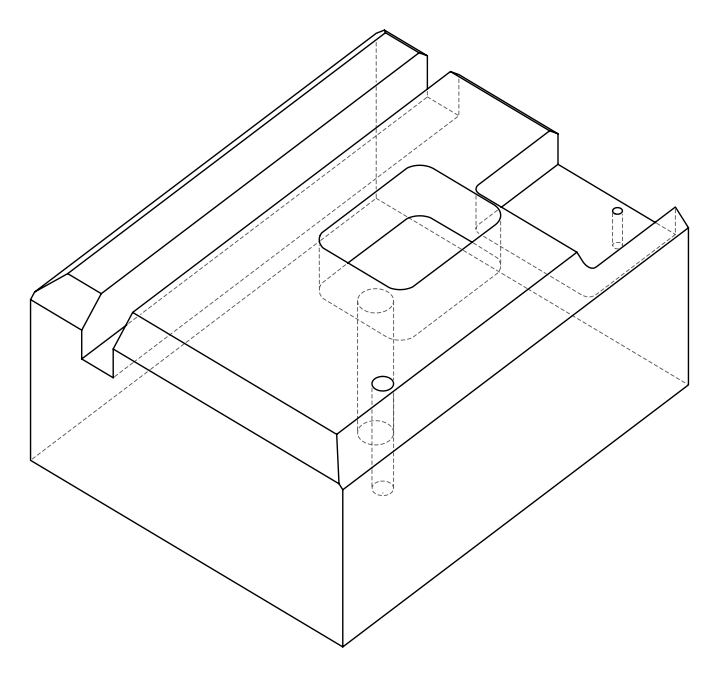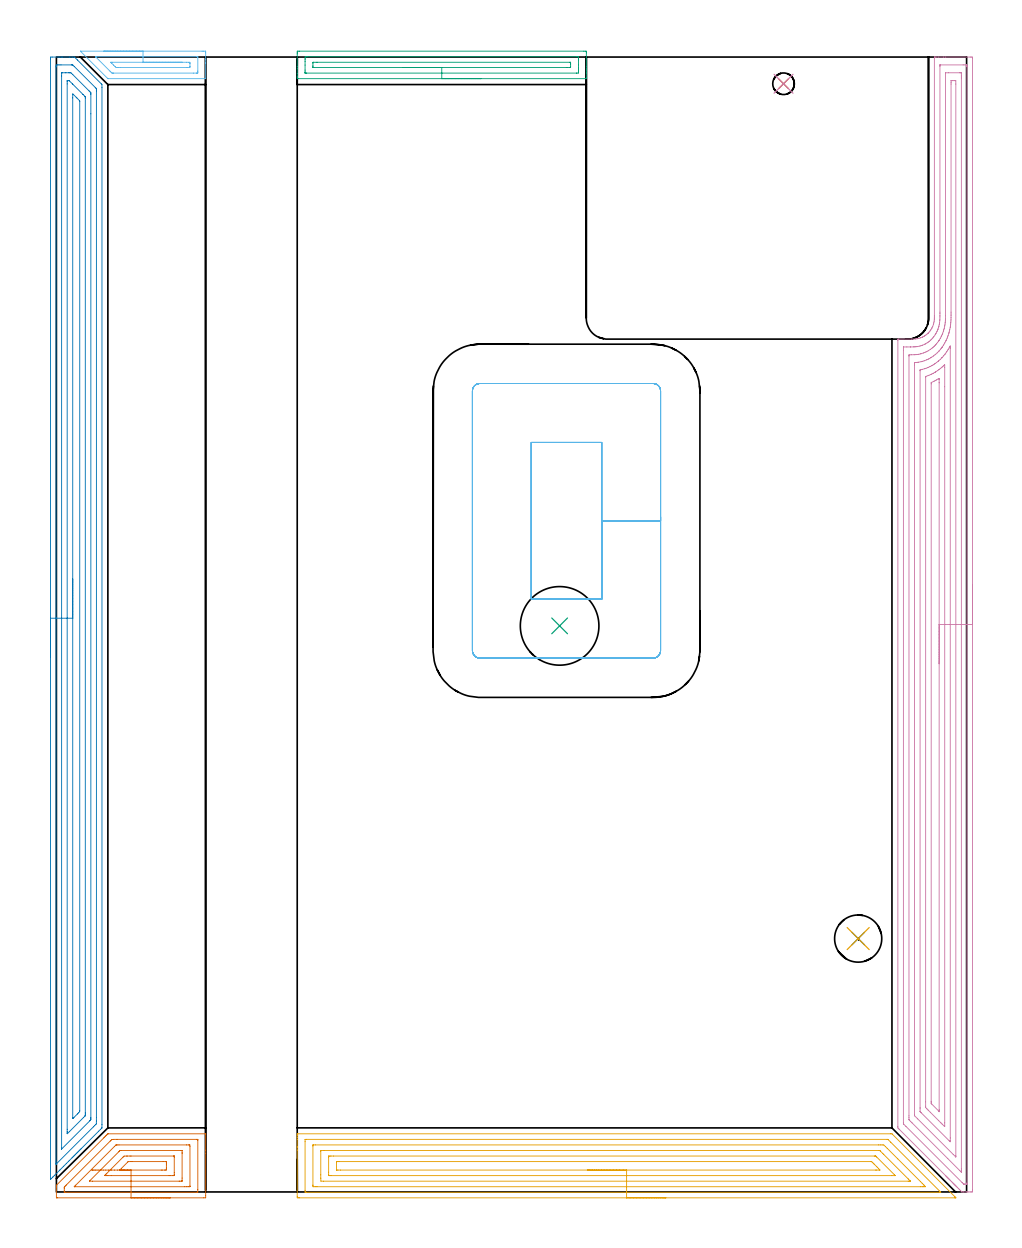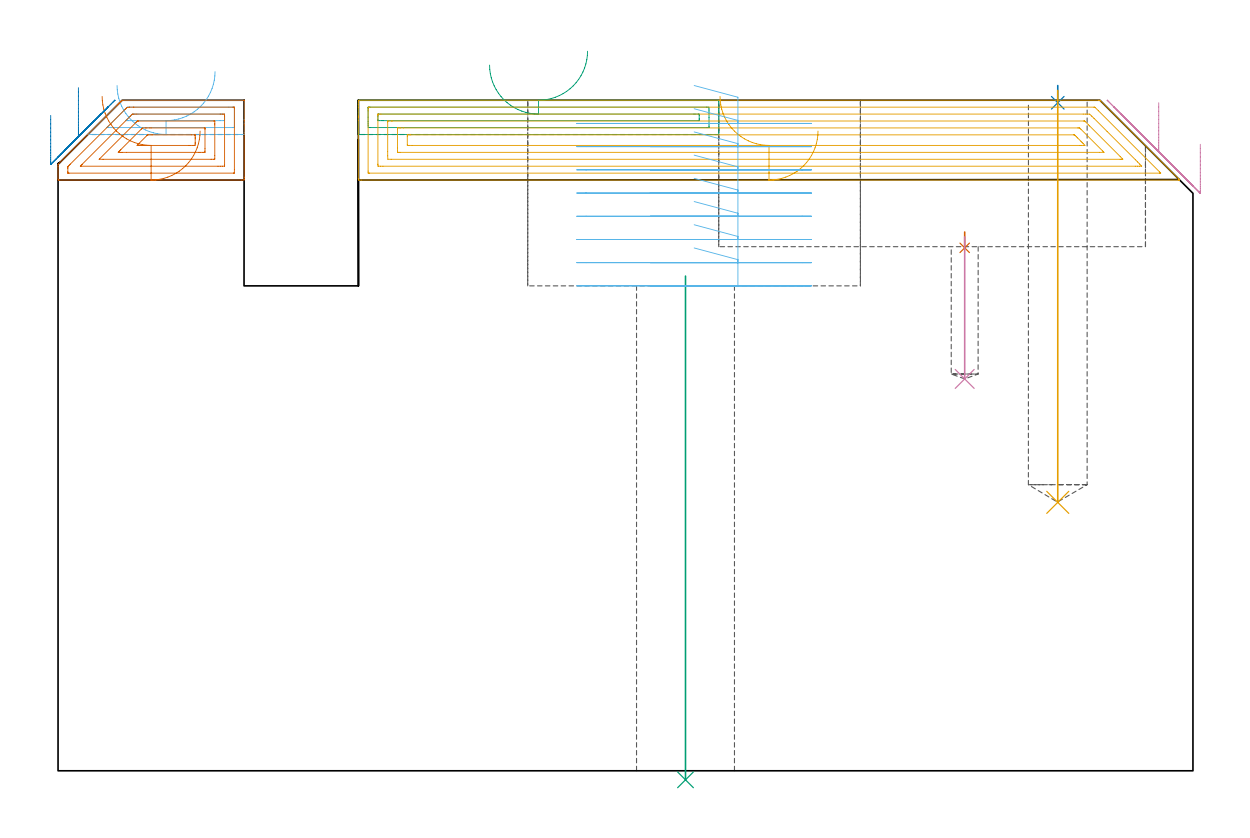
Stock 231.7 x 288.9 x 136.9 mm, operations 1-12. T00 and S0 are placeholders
(PLAN: 14 operations, 7 tool changes, 89.2 min)
(1 SPOT_DRILL | STEP1POCKET | NXT0321_9005460120000 | 0.03 min | 3246 mm3)
(2 SPOT_DRILL_1 | STEP1POCKET_1 | NXT0321_9005460120000 | 0.03 min | 1 mm3)
(3 INDEXABLE_INSERT_DRILL_THROUGH_HOLE_FROM_SOLID | STEP1HOLE | NXT0302_011 | 0.42 min | 42975 mm3)
(4 DRILL_BLIND_HOLE_INTO_CENTER | STEP1POCKET | NXT0301_026 | 0.12 min | 633 mm3)
(5 DRILL_BLIND_HOLE_INTO_CENTER_1 | STEP1POCKET_1 | UGT0301_515 | 0.34 min | 8993 mm3)
(6 AREA_MILL | FG_CHAMFER_SURFACE | UGT0205_001 | 0.87 min | 993 mm3)
(7 AREA_MILL_1 | FG_CHAMFER_SURFACE_1 | UGT0205_001 | 1.89 min | 6035 mm3)
(8 AREA_MILL_2 | FG_CHAMFER_SURFACE_2 | UGT0205_001 | 11.36 min | 23550 mm3)
(9 AREA_MILL_3 | FG_CHAMFER_SURFACE_3 | UGT0205_001 | 1.95 min | 2021 mm3)
(10 AREA_MILL_4 | FG_CHAMFER_SURFACE_4 | UGT0205_001 | 14.41 min | 52112 mm3)
(11 AREA_MILL_5 | FG_CHAMFER_SURFACE_5 | UGT0205_001 | 7.99 min | 21838 mm3)
(12 MILL_RECTANGULAR_POCKET | POCKET_RECTANGULAR_STRAIGHT | UGT0201_094 | Follow Part, ap 5, ae 75% | 6.81 min | 214878 mm3)
(13 MILL_SLOT | SLOT_PARTIAL_RECTANGULAR | NXT0201_013 | Follow Part, ap 2.5, ae 75% | 32.26 min | 180236 mm3)
(14 MILL_RECTANGULAR_SLOT | SLOT_RECTANGULAR | UGT0201_094 | Follow Part, ap 5, ae 75% | 10.72 min | 252985 mm3)
(TOOL NXT0321_9005460120000 | NC Spot Drill, 142deg, 12mm, Carbide, Uncoated | D12 PA142 FL30 Z2)
(TOOL NXT0302_011 | Index. Insert Drill 20mm [880-D2000L25-05] | D20 PA176 FL100 Z2)
(TOOL NXT0301_026 | Carbide Drill 5.5mm [860.1-0550-017A1-MM 2214] | D5.5 PA140 FL28 Z2)
(TOOL UGT0301_515 | Carbide Drill 12.0 mm | D12 PA118 FL101 Z2)
(TOOL UGT0205_001 | Chamfer Mill 20 x 3 x 45 deg. | D20 FL50 Z2)
(TOOL UGT0201_094 | End mill 20 mm | D20 FL38 Z4)
(TOOL NXT0201_013 | ENDMILL 10mm | D10 FL30 Z4)
(OP 1 SPOT_DRILL)
G17 G21 G94 G90
T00 M6
G54
G17 G0 G90 X185.1 Y282.1 S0 M3
G43 Z146.9 H0
G94 G81 G98 Z106.763 F250. R110.
G80
M5
M2
(OP 2 SPOT_DRILL_1)
G17 G21 G94 G90
T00 M6
G54
G17 G0 G90 X204.1 Y64.5 S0 M3
G43 Z146.9 H0
G94 G81 G98 Z136.384 F250. R139.9
G80
M5
M2
(OP 3 INDEXABLE_INSERT_DRILL_THROUGH_HOLE_FROM_SOLID)
G17 G21 G94 G90
T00 M6
G54
G17 G0 G90 X128.1 Y144.1 S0 M3
G43 Z146.9 H1
G94 G81 G98 Z-1.849 F250. R101.
G80
M5
M2
(OP 4 DRILL_BLIND_HOLE_INTO_CENTER)
G17 G21 G94 G90
T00 M6
G54
G17 G0 G90 X185.1 Y282.1 S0 M3
G43 Z146.9 H1
G94 G81 G98 Z80. F250. R109.
G80
M5
M2
(OP 5 DRILL_BLIND_HOLE_INTO_CENTER_1)
G17 G21 G94 G90
T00 M6
G54
G17 G0 G90 X204.1 Y64.5 S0 M3
G43 Z146.9 H0
G94 G81 G98 Z54.8 F250. R138.9
G80
M5
M2
(OP 6 AREA_MILL)
G17 G21 G94 G90
T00 M6
G54
G17 G0 G90 X12.05 Y290.4 S1061 M3
G43 Z146.9 H0
Z139.9
G94 G1 X12.088 Z139.028 F250.
X12.202 Z138.163
X12.391 Z137.312
X12.653 Z136.48
X12.987 Z135.674
X13.39 Z134.9
X13.859 Z134.164
X14.39 Z133.472
X14.979 Z132.829
X15.622 Z132.24
X16.314 Z131.708
X17.05 Z131.24
X17.824 Z130.837
X18.63 Z130.503
X19.462 Z130.241
X20.314 Z130.052
X21.178 Z129.938
X22.05 Z129.9
X37.092
X37.516 Y290.399 Z129.901
X37.934 Y290.393 Z129.902
X37.992 Y290.39 Z129.905
X38. Y289.978 Z130.317
Y288.219 Z132.074
Y287.423 Z132.875
Y287.34 Z132.959
X37.999 Y283.478 Z136.821
X37.99 Y283.405 Z136.893
X37.958 Y283.4 Z136.9
X13.212
X13.105 Y283.404 Z136.889
X13.006 Y283.495 Z136.803
X6.189 Y290.31 Z129.988
X6.142 Y290.36 Z129.938
X6.118 Y290.394 Z129.904
X6.142 Y290.4 Z129.9
X22.05
Y288.986 Z131.314
X35.749 Y288.985 Z131.315
X35.863 Y288.984 Z131.316
X35.945 Y288.981 Z131.319
X35.981 Y288.979 Z131.321
X35.99 Y288.963 Z131.337
X35.994 Y288.935 Z131.365
X35.999 Y288.849 Z131.451
Y285.331 Z134.969
X35.995 Y285.081 Z135.219
X35.99 Y284.914 Z135.386
X35.98 Y284.821 Z135.479
X35.94 Y284.819 Z135.481
X35.749 Y284.816 Z135.484
X35.635 Y284.815 Z135.485
X34.865 Y284.814 Z135.486
X14.538 Y284.815 Z135.485
X14.424
X14.232 Y284.819 Z135.481
X14.141 Y284.821 Z135.479
X13.948 Y285.009 Z135.291
X13.654 Y285.297 Z135.003
X10.119 Y288.831 Z131.469
X10.022 Y288.931 Z131.369
X9.989 Y288.969 Z131.331
X9.982 Y288.979 Z131.321
X9.986 Y288.981 Z131.319
X10.029 Y288.983 Z131.317
X10.119 Y288.985 Z131.315
X10.232 Y288.986 Z131.314
X22.05
Y287.572 Z132.728
X33.097 Y287.571 Z132.729
X33.752 Y287.567 Z132.733
X33.981 Y287.564 Z132.736
X33.998 Y287.34 Z132.96
X33.999 Y287.321 Z132.979
Y286.46 Z133.84
Y286.442 Z133.858
X33.981 Y286.236 Z134.064
X33.329 Y286.23 Z134.07
X33.097 Y286.229 Z134.071
X16.306
X15.653 Y286.23 Z134.07
X15.422 Y286.232 Z134.068
X15.194 Y286.235 Z134.065
X14.951 Y286.46 Z133.84
X14.538 Y286.864 Z133.436
X14.061 Y287.34 Z132.96
X13.904 Y287.5 Z132.8
X13.851 Y287.558 Z132.742
X13.846 Y287.564 Z132.736
X13.861 Y287.567 Z132.733
X13.917 Y287.569 Z132.731
X14.072 Y287.571 Z132.729
X14.305 Y287.572 Z132.728
X22.05
X22.922 Z132.767
X23.787 Z132.88
X24.638 Z133.069
X25.47 Z133.332
X26.276 Z133.665
X27.05 Z134.068
X27.786 Z134.537
X28.478 Z135.068
X29.121 Z135.657
X29.71 Z136.301
X30.242 Z136.993
X30.71 Z137.728
X31.113 Z138.502
X31.447 Z139.308
X31.709 Z140.14
X31.898 Z140.992
X32.012 Z141.857
X32.05 Z142.728
G0 Z146.9
M5
M2
(OP 7 AREA_MILL_1)
G17 G21 G94 G90
T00 M6
G54
G17 G0 G90 X29. Y-1.5 S1061 M3
G43 Z146.9 H0
Z130.6
G94 G1 X28.962 Z129.728 F250.
X28.848 Z128.864
X28.659 Z128.012
X28.397 Z127.18
X28.063 Z126.374
X27.66 Z125.6
X27.192 Z124.864
X26.66 Z124.172
X26.071 Z123.529
X25.428 Z122.94
X24.736 Z122.408
X24. Z121.94
X23.226 Z121.537
X22.42 Z121.203
X21.588 Z120.941
X20.736 Z120.752
X19.872 Z120.638
X19. Z120.6
X0.312 Y-1.499 Z120.601
X0.025 Y-1.495 Z120.605
X0. Y-1.492 Z120.607
Y1.306 Z123.405
X0.01 Y1.699 Z123.798
X0.024 Y1.724 Z123.823
X12.073 Y13.775 Z135.871
X12.211 Y13.912 Z136.009
X12.381 Y14.082 Z136.18
X12.518 Y14.22 Z136.316
X12.66 Y14.361 Z136.459
X12.822 Y14.523 Z136.621
X12.963 Y14.666 Z136.761
X13.028 Y14.728 Z136.825
X13.105 Y14.797 Z136.889
X13.263 Y14.8 Z136.9
X37.975
X37.997 Y14.799 Z136.896
X37.998 Y14.798 Z136.895
X37.999 Y14.792 Z136.889
X38. Y14.733 Z136.832
Y10.607 Z132.706
Y9.767 Z131.86
Y-0.92 Z121.175
X37.998 Y-1.389 Z120.706
X37.994 Y-1.491 Z120.605
X37.533 Y-1.5 Z120.6
X19.
Y-0.086 Z122.014
X2.232 Y-0.085 Z122.015
X2.176 Y-0.084 Z122.016
X2.065 Y-0.08 Z122.02
X2.009 Y-0.077 Z122.023
X2.006 Y-0.062 Z122.038
X2.004 Y-0.03 Z122.07
X2.001 Y0.204 Z122.304
X2. Y0.861 Z122.961
X2.001 Y1.094 Z123.194
X2.005 Y1.173 Z123.273
X2.01 Y1.233 Z123.333
X2.035 Y1.273 Z123.373
X2.232 Y1.48 Z123.58
X2.366 Y1.616 Z123.716
X2.501 Y1.752 Z123.852
X13.705 Y12.954 Z135.054
X13.894 Y13.139 Z135.239
X14.091 Y13.33 Z135.43
X14.538 Y13.379 Z135.479
X14.587 Y13.382 Z135.482
X15.414 Y13.386 Z135.486
X15.47
X35.768 Y13.385 Z135.485
X35.824 Y13.384 Z135.484
X35.934 Y13.38 Z135.48
X35.991 Y13.377 Z135.477
X35.994 Y13.362 Z135.462
X35.996 Y13.33 Z135.43
X35.999 Y13.096 Z135.196
Y0.628 Z122.728
X35.99 Y-0.03 Z122.07
X35.982 Y-0.079 Z122.021
X35.879 Y-0.083 Z122.017
X35.823 Y-0.085 Z122.015
X19. Y-0.086 Z122.014
Y1.328 Z123.428
X4.691 Y1.329 Z123.429
X4.612 Y1.33 Z123.43
X4.559 Y1.334 Z123.434
X4.547 Y1.336 Z123.436
X4.567 Y1.358 Z123.458
X4.743 Y1.542 Z123.642
X4.879 Y1.68 Z123.78
X4.915 Y1.716 Z123.816
X14.748 Y11.548 Z133.648
X15.115 Y11.907 Z134.007
X15.167 Y11.956 Z134.056
X15.261 Y11.965 Z134.065
X15.47 Y11.968 Z134.068
X15.934 Y11.971 Z134.071
X33.121
X33.585 Y11.97 Z134.07
X33.857 Y11.967 Z134.067
X33.973 Y11.965 Z134.065
X34. Y11.552 Z133.652
X33.999 Y1.53 Z123.63
X33.998 Y1.419 Z123.519
X33.994 Y1.364 Z123.464
X33.991 Y1.341 Z123.441
X33.958 Y1.335 Z123.435
X33.538 Y1.331 Z123.431
X33.121 Y1.329 Z123.429
X32.657 Y1.328 Z123.428
X19.
Y2.743 Z124.843
X9.192
X8.483 Y2.748 Z124.848
X8.41 Y2.75 Z124.85
X8.409 Y2.756 Z124.856
X8.41 Y2.759 Z124.859
X15.887 Y10.237 Z132.337
X16.044 Y10.392 Z132.492
X16.172 Y10.515 Z132.615
X16.211 Y10.55 Z132.65
X16.255 Y10.553 Z132.653
X16.352 Y10.556 Z132.656
X16.452 Y10.557 Z132.657
X31.778
X31.94 Y10.555 Z132.655
X31.979 Y10.553 Z132.653
X31.99 Y10.551 Z132.651
X31.993 Y10.537 Z132.637
X31.996 Y10.483 Z132.583
X32. Y10.008 Z132.108
Y9.767 Z131.867
X31.999 Y3.533 Z125.633
X31.996 Y2.886 Z124.986
X31.99 Y2.79 Z124.89
X31.983 Y2.749 Z124.849
X31.942 Y2.748 Z124.848
X31.747 Y2.745 Z124.845
X31.356 Y2.743 Z124.843
X31.256
X19.
Y4.157 Z126.257
X13.969
X13.086
X12.822 Y4.158 Z126.258
X12.558 Y4.161 Z126.261
X12.383 Y4.164 Z126.264
X12.284 Y4.174 Z126.274
X12.374 Y4.269 Z126.369
X12.524 Y4.423 Z126.523
X12.673 Y4.574 Z126.674
X12.822 Y4.724 Z126.824
X16.976 Y8.877 Z130.977
X17.107 Y9.006 Z131.106
X17.235 Y9.13 Z131.23
X17.857 Y9.139 Z131.239
X18.117 Y9.141 Z131.241
X18.736 Y9.143 Z131.243
X19.
X29.855 Y9.142 Z131.242
X29.93 Y9.141 Z131.241
X29.975 Y9.138 Z131.238
X29.99 Y9.135 Z131.235
X29.992 Y9.124 Z131.224
X29.997 Y9.014 Z131.114
X29.999 Y8.877 Z130.977
X30. Y4.901 Z127.001
X29.996 Y4.423 Z126.523
X29.992 Y4.217 Z126.317
X29.99 Y4.171 Z126.271
X29.941 Y4.164 Z126.264
X29.851 Y4.161 Z126.261
X29.59 Y4.158 Z126.258
X28.972 Y4.157 Z126.257
X28.708
X19.
Y5.571 Z127.671
X16.98
X16.628 Y5.572 Z127.672
X16.352 Y5.574 Z127.674
X16.183 Y5.577 Z127.677
X16.139 Y5.579 Z127.679
X16.178 Y5.624 Z127.724
X16.221 Y5.671 Z127.771
X16.551 Y6.004 Z128.104
X18.117 Y7.568 Z129.668
X18.261 Y7.704 Z129.804
X18.282 Y7.722 Z129.822
X18.309 Y7.724 Z129.824
X18.374 Y7.727 Z129.827
X19. Y7.729 Z129.829
X19.255
X27.198
X27.825 Y7.727 Z129.827
X27.915 Y7.726 Z129.826
X27.968 Y7.722 Z129.822
X27.99 Y7.719 Z129.819
X27.993 Y7.624 Z129.724
X27.998 Y7.272 Z129.372
X28. Y7.095 Z129.195
Y6.919 Z129.019
X27.999 Y6.205 Z128.305
X27.998 Y6.031 Z128.131
X27.99 Y5.853 Z127.953
X27.973 Y5.578 Z127.678
X27.825 Y5.575 Z127.675
X27.569 Y5.573 Z127.673
X26.943 Y5.571 Z127.671
X26.688
X19.
X18.128 Z127.709
X17.264 Z127.823
X16.412 Z128.012
X15.58 Z128.274
X14.774 Z128.608
X14. Z129.011
X13.264 Z129.48
X12.572 Z130.011
X11.929 Z130.6
X11.34 Z131.243
X10.809 Z131.935
X10.34 Z132.671
X9.937 Z133.445
X9.603 Z134.251
X9.341 Z135.083
X9.152 Z135.935
X9.038 Z136.8
X9. Z137.671
G0 Z146.9
M5
M2
(OP 8 AREA_MILL_2)
G17 G21 G94 G90
T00 M6
G54
G17 G0 G90 X-1.5 Y136.05 S1061 M3
G43 Z146.9 H0
Z133.8
G94 G1 Y136.088 Z132.928 F250.
Y136.202 Z132.064
Y136.391 Z131.212
Y136.653 Z130.38
Y136.987 Z129.574
Y137.39 Z128.8
Y137.858 Z128.064
Y138.39 Z127.372
Y138.979 Z126.729
Y139.622 Z126.14
Y140.314 Z125.608
Y141.05 Z125.14
Y141.824 Z124.737
Y142.63 Z124.403
Y143.462 Z124.141
Y144.313 Z123.952
Y145.178 Z123.838
Y146.05 Z123.8
X-1.499 Y288.303 Z123.801
X-1.496 Y288.709 Z123.802
X-1.491 Y288.89 Z123.805
X-1.096 Y288.9 Z124.2
X0.66 Z125.954
X1.24 Z126.537
X1.538 Z126.835
X3.294 Z128.589
X4.164 Z129.464
X4.599 Z129.899
X5.343 Y288.159 Z130.639
X11.441 Y282.06 Z136.739
X11.596 Y281.906 Z136.89
X11.6 Y281.168 Z136.9
Y17.175
X11.593 Y16.3 Z136.893
X11.581 Y16.283 Z136.881
X11.196 Y15.896 Z136.495
X10.757 Y15.457 Z136.056
X6.367 Y11.065 Z131.663
X6.233 Y10.932 Z131.531
X6.064 Y10.763 Z131.362
X5.928 Y10.626 Z131.224
X5.787 Y10.486 Z131.085
X5.632 Y10.331 Z130.93
X5.489 Y10.187 Z130.784
X5.341 Y10.04 Z130.639
X5.2 Y9.899 Z130.497
X5.05 Y9.748 Z130.345
X4.895 Y9.594 Z130.193
X4.768 Y9.466 Z130.065
X4.611 Y9.309 Z129.906
X4.449 Y9.148 Z129.747
X4.335 Y9.034 Z129.633
X4.172 Y8.869 Z129.467
X4.003 Y8.702 Z129.301
X3.294 Y7.993 Z128.592
X3.112 Y7.811 Z128.409
X2.525 Y7.225 Z127.825
X1.831 Y6.53 Z127.13
X0.882 Y5.581 Z126.18
X-0.456 Y4.243 Z124.843
X-0.902 Y3.797 Z124.396
X-1.349 Y3.351 Z123.95
X-1.493 Y3.219 Z123.806
X-1.5 Y3.351 Z123.8
Y3.372
Y146.05
X-0.086 Z125.214
X-0.085 Y286.384 Z125.215
X-0.084 Y286.519 Z125.216
X-0.079 Y286.888 Z125.221
X0.288 Y286.897 Z125.588
X0.66 Y286.899 Z125.96
X1.163 Y286.9 Z126.463
X3.797 Z129.097
X3.984 Y286.899 Z129.284
X4.078 Y286.898 Z129.378
X4.125 Y286.894 Z129.425
X4.146 Y286.89 Z129.446
X4.172 Y286.869 Z129.472
X4.53 Y286.519 Z129.83
X9.882 Y281.168 Z135.182
X10.032 Y281.014 Z135.332
X10.15 Y280.888 Z135.45
X10.179 Y280.855 Z135.479
X10.181 Y280.835 Z135.481
X10.183 Y280.789 Z135.483
X10.186 Y280.411 Z135.486
Y280.276
Y18.959
X10.184 Y18.203 Z135.484
X10.182 Y18.067 Z135.482
X10.167 Y17.329 Z135.467
X10.021 Y17.175 Z135.321
X9.73 Y16.881 Z135.03
X9.44 Y16.59 Z134.74
X0.066 Y7.217 Z125.366
X-0.005 Y7.148 Z125.295
X-0.074 Y7.088 Z125.226
X-0.079 Y7.085 Z125.221
X-0.081 Y7.125 Z125.219
X-0.084 Y7.229 Z125.216
X-0.085 Y7.365 Z125.215
X-0.086 Y7.839 Z125.214
Y146.05
X1.328 Z126.628
X1.329 Y284.056 Z126.629
X1.331 Y284.735 Z126.631
X1.333 Y284.841 Z126.633
X1.335 Y284.885 Z126.635
X1.382 Y284.893 Z126.682
X1.538 Y284.896 Z126.838
X2.254 Y284.9 Z127.554
X2.416 Z127.716
X3.133 Y284.899 Z128.433
X3.294 Y284.896 Z128.594
X3.456 Y284.89 Z128.756
X3.719 Y284.87 Z129.019
X3.861 Y284.735 Z129.161
X4.172 Y284.428 Z129.472
X8.325 Y280.276 Z133.625
X8.562 Y280.036 Z133.862
X8.721 Y279.871 Z134.021
X8.758 Y279.831 Z134.058
X8.764 Y279.738 Z134.064
X8.768 Y279.597 Z134.068
X8.771 Y279.384 Z134.071
X8.772 Y274.448 Z134.072
X8.771 Y18.959 Z134.071
X8.77 Y18.747 Z134.07
X8.767 Y18.534 Z134.067
X8.765 Y18.396 Z134.065
X8.715 Y18.326 Z134.015
X8.562 Y18.163 Z133.862
X8.515 Y18.115 Z133.815
X1.333 Y10.932 Z126.633
X1.33 Z126.63
Y10.936
X1.329 Y11.144 Z126.629
X1.328 Y146.05 Z126.628
X2.743 Z128.043
Y282.06
X2.744 Y282.618 Z128.044
X2.747 Y282.806 Z128.047
X2.75 Y282.871 Z128.05
X2.756 Y282.891 Z128.056
X2.777 Y282.893 Z128.077
X2.88 Y282.896 Z128.18
X3.087 Y282.897 Z128.387
X3.19 Y282.893 Z128.49
X3.24 Y282.89 Z128.54
X3.294 Y282.846 Z128.594
X4.091 Y282.06 Z129.391
X4.172 Y281.979 Z129.472
X6.767 Y279.384 Z132.067
X6.806 Y279.345 Z132.106
X7.227 Y278.917 Z132.527
X7.331 Y278.808 Z132.631
X7.351 Y278.781 Z132.651
X7.353 Y278.746 Z132.653
X7.355 Y278.679 Z132.655
X7.357 Y278.492 Z132.657
Y20.183
X7.356 Y19.851 Z132.656
X7.353 Y19.571 Z132.653
X7.35 Y19.432 Z132.65
X7.346 Y19.406 Z132.646
X7.331 Y19.386 Z132.631
X7.298 Y19.351 Z132.598
X6.91 Y18.959 Z132.21
X3.294 Y15.343 Z128.594
X2.872 Y14.928 Z128.172
X2.817 Y14.877 Z128.117
X2.749 Y14.821 Z128.049
X2.747 Y14.909 Z128.047
X2.744 Y15.058 Z128.044
X2.743 Y15.391 Z128.043
Y15.951
Y146.05
X4.157 Z129.457
Y278.507
X4.158 Y279.384 Z129.458
X4.159 Y279.398 Z129.459
X4.172 Y279.518 Z129.472
X4.313 Y279.384 Z129.613
X5.05 Y278.651 Z130.35
X5.209 Y278.492 Z130.509
X5.928 Y277.762 Z131.228
X5.942 Y277.6 Z131.242
Y277.586
Y20.728
X5.928 Y20.438 Z131.228
X5.64 Y20.143 Z130.94
X5.352 Y19.851 Z130.652
X4.46 Y18.959 Z129.76
X4.312 Y18.816 Z129.612
X4.172 Y18.682 Z129.472
X4.158 Y18.959 Z129.458
X4.157 Y18.974 Z129.457
Y146.05
Y146.922 Z129.495
Y147.786 Z129.609
Y148.638 Z129.798
Y149.47 Z130.06
Y150.276 Z130.394
Y151.05 Z130.797
Y151.786 Z131.265
Y152.478 Z131.796
Y153.121 Z132.386
Y153.71 Z133.029
Y154.241 Z133.721
Y154.71 Z134.457
Y155.113 Z135.231
Y155.447 Z136.037
Y155.709 Z136.869
Y155.898 Z137.72
Y156.012 Z138.585
Y156.05 Z139.457
G0 Z146.9
M5
M2
(OP 9 AREA_MILL_3)
G17 G21 G94 G90
T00 M6
G54
G17 G0 G90 X108.1 Y283.4 S1061 M3
G43 Z146.9 H0
G94 G1 X108.062 Z146.028 F250.
X107.948 Z145.163
X107.759 Z144.312
X107.497 Z143.48
X107.163 Z142.674
X106.76 Z141.9
X106.291 Z141.164
X105.76 Z140.472
X105.171 Z139.829
X104.528 Z139.24
X103.836 Z138.708
X103.1 Z138.24
X102.326 Z137.837
X101.52 Z137.503
X100.688 Z137.241
X99.836 Z137.052
X98.972 Z136.938
X98.1 Z136.9
X61.472
X61.31 Y283.407 Z136.893
X61.3 Y283.725 Z136.575
Y284.026 Z136.274
Y284.702 Z135.593
Y285.919 Z134.378
Y286.46 Z133.834
Y289.707 Z130.59
X61.303 Y289.978 Z130.319
X61.31 Y290.392 Z129.905
X61.493 Y290.396 Z129.902
X61.918 Y290.4 Z129.9
X134.282 Y290.399 Z129.901
X134.707 Y290.396 Z129.902
X134.89 Y290.392 Z129.905
X134.9 Y289.978 Z130.319
Y286.46 Z133.834
Y285.919 Z134.378
Y285.581 Z134.715
Y285.039 Z135.257
Y284.702 Z135.593
Y283.724 Z136.575
X134.89 Y283.407 Z136.893
X134.728 Y283.4 Z136.9
X98.1
Y284.814 Z135.486
X63.705 Y284.815 Z135.485
X63.59
X63.342 Y284.82 Z135.48
X63.317 Y284.821 Z135.479
X63.31 Y284.835 Z135.465
X63.304 Y284.867 Z135.433
X63.302 Y284.899 Z135.401
X63.3 Y285.1 Z135.2
Y285.581 Z134.719
Y286.859 Z133.441
Y287.738 Z132.562
X63.303 Y288.219 Z132.081
X63.308 Y288.61 Z131.69
X63.325 Y288.979 Z131.321
X63.705 Y288.984 Z131.316
X63.82 Y288.985 Z131.315
X132.495
X132.61
X132.858 Y288.98 Z131.32
X132.883 Y288.979 Z131.321
X132.89 Y288.965 Z131.335
X132.896 Y288.933 Z131.367
X132.898 Y288.901 Z131.399
X132.9 Y288.7 Z131.6
Y288.219 Z132.081
Y286.941 Z133.359
Y286.062 Z134.238
X132.897 Y285.581 Z134.719
X132.892 Y285.19 Z135.11
X132.875 Y284.821 Z135.479
X132.495 Y284.816 Z135.484
X132.38 Y284.815 Z135.485
X98.1 Y284.814 Z135.486
Y286.228 Z134.072
X65.492 Y286.229 Z134.071
X65.413 Y286.23 Z134.07
X65.351 Y286.232 Z134.068
X65.317 Y286.235 Z134.065
X65.31 Y286.272 Z134.028
X65.304 Y286.46 Z133.84
X65.301 Y286.648 Z133.652
X65.304 Y287.34 Z132.96
X65.308 Y287.521 Z132.779
X65.323 Y287.565 Z132.735
X65.375 Y287.567 Z132.733
X65.492 Y287.569 Z132.731
X66.15 Y287.571 Z132.729
X66.385 Y287.572 Z132.728
X130.708 Y287.571 Z132.729
X130.787 Y287.57 Z132.73
X130.849 Y287.568 Z132.732
X130.883 Y287.565 Z132.735
X130.89 Y287.528 Z132.772
X130.896 Y287.34 Z132.96
X130.899 Y287.152 Z133.148
X130.895 Y286.46 Z133.84
X130.892 Y286.279 Z134.021
X130.877 Y286.235 Z134.065
X130.825 Y286.233 Z134.067
X130.708 Y286.231 Z134.069
X130.05 Y286.229 Z134.071
X129.815 Y286.228 Z134.072
X98.1
X97.228 Z134.11
X96.363 Z134.223
X95.512 Z134.412
X94.68 Z134.675
X93.874 Z135.008
X93.1 Z135.411
X92.364 Z135.88
X91.672 Z136.411
X91.029 Z137.
X90.44 Z137.644
X89.908 Z138.336
X89.44 Z139.072
X89.037 Z139.845
X88.703 Z140.651
X88.441 Z141.483
X88.252 Z142.335
X88.138 Z143.2
X88.1 Z144.072
G0 Z146.9
M5
M2
(OP 10 AREA_MILL_4)
G17 G21 G94 G90
T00 M6
G54
G17 G0 G90 X233.2 Y154.45 S1061 M3
G43 Z146.9 H0
Z127.9
G94 G1 Y154.412 Z127.028 F250.
Y154.298 Z126.163
Y154.109 Z125.312
Y153.847 Z124.48
Y153.513 Z123.674
Y153.11 Z122.9
Y152.641 Z122.164
Y152.11 Z121.472
Y151.521 Z120.829
Y150.878 Z120.24
Y150.186 Z119.708
Y149.45 Z119.24
Y148.676 Z118.837
Y147.87 Z118.503
Y147.038 Z118.241
Y146.186 Z118.052
Y145.322 Z117.938
Y144.45 Z117.9
Y0.618
X233.198 Y0.465 Z117.902
X233.191 Y0.002 Z117.905
X232.954 Y0. Z118.143
X232.612 Z118.484
X232.063 Z119.033
X231.721 Z119.374
X230.897 Z120.201
X230.509 Y0.001 Z120.587
X230.476 Y0.023 Z120.622
X230.107 Y0.393 Z120.993
X229.938 Y0.56 Z121.158
X229.881 Y0.618 Z121.218
X229.699 Y0.801 Z121.4
X229.641 Y0.857 Z121.455
X229.583 Y0.916 Z121.515
X229.403 Y1.097 Z121.696
X229.344 Y1.154 Z121.752
X229.286 Y1.214 Z121.813
X229.106 Y1.393 Z121.993
X229.047 Y1.451 Z122.049
X228.988 Y1.512 Z122.111
X228.81 Y1.69 Z122.289
X228.75 Y1.748 Z122.346
X228.69 Y1.809 Z122.409
X228.514 Y1.986 Z122.585
X228.453 Y2.045 Z122.643
X228.392 Y2.107 Z122.707
X228.217 Y2.282 Z122.882
X228.156 Y2.342 Z122.941
X228.095 Y2.405 Z123.004
X227.921 Y2.579 Z123.178
X227.859 Y2.639 Z123.238
X227.797 Y2.703 Z123.302
X227.625 Y2.875 Z123.474
X227.562 Y2.937 Z123.535
X227.499 Y3.001 Z123.6
X227.328 Y3.171 Z123.771
X227.265 Y3.234 Z123.832
X227.201 Y3.298 Z123.898
X227.032 Y3.468 Z124.067
X226.968 Y3.531 Z124.129
X226.903 Y3.596 Z124.196
X226.735 Y3.764 Z124.364
X226.671 Y3.828 Z124.426
X226.606 Y3.894 Z124.493
X226.439 Y4.06 Z124.66
X226.374 Y4.125 Z124.723
X214.503 Y15.996 Z136.595
X214.3 Y16.201 Z136.798
X214.206 Y16.298 Z136.892
X214.2 Y16.699 Z136.9
X214.206 Y216.813 Z136.894
X214.204 Y217.017 Z136.892
X214.219 Y217.09 Z136.875
X214.404 Y217.1 Z136.692
X217.764 Y217.105 Z133.334
X218.651 Y217.132 Z132.447
X219.097 Y217.188 Z132.002
X219.539 Y217.284 Z131.56
X219.986 Y217.423 Z131.114
X220.426 Y217.595 Z130.674
X220.564 Y217.659 Z130.536
X220.944 Y217.877 Z130.155
X221.026 Y217.932 Z130.072
X221.312 Y218.12 Z129.786
X221.58 Y218.328 Z129.519
X221.805 Y218.524 Z129.294
X221.837 Y218.552 Z129.263
X221.882 Y218.599 Z129.217
X221.918 Y218.637 Z129.18
X222.199 Y218.932 Z128.898
X222.412 Y219.195 Z128.687
X222.512 Y219.335 Z128.584
X222.591 Y219.445 Z128.506
X222.851 Y219.884 Z128.246
X222.878 Y219.939 Z128.218
X223.079 Y220.337 Z128.02
X223.239 Y220.789 Z127.861
X223.357 Y221.23 Z127.739
X223.439 Y221.675 Z127.658
X223.485 Y222.123 Z127.609
X223.486 Y222.173 Z127.607
X223.492 Y222.262 Z127.604
X223.495 Y222.337 Z127.598
X223.496 Y222.346
X223.497 Y222.421
Y222.447
X223.498 Y222.505 Z127.6
Y222.516
Y222.63
X223.5 Y223.016
Y288.729
X223.503 Y288.89 Z127.588
X223.575 Y288.896 Z127.517
X223.654 Y288.9 Z127.446
X223.907 Z127.193
X224.591 Z126.503
X225.825 Z125.272
X226.374 Z124.72
X232.612 Z118.485
X232.889 Y288.898 Z118.208
X233.192 Y288.89 Z117.906
X233.199 Y288.586 Z117.899
X233.2 Y144.45 Z117.9
X231.786 Z119.314
X231.785 Y2.275 Z119.315
X231.784 Y2.145 Z119.316
X231.781 Y2.058 Z119.319
X231.777 Y2.008 Z119.323
X231.77 Y2.007 Z119.33
X231.721 Y2.004 Z119.379
X231.233 Y2.001 Z119.867
X231.032 Y2.003 Z120.068
X230.982 Y2.006 Z120.118
X230.958 Y2.01 Z120.142
X230.928 Y2.034 Z120.172
X230.83 Y2.125 Z120.27
X230.545 Y2.405 Z120.555
X216.251 Y16.699 Z134.849
X215.679 Y17.274 Z135.421
X215.642 Y17.315 Z135.458
X215.626 Y17.335 Z135.474
X215.621 Y17.398 Z135.479
X215.616 Y17.527 Z135.484
X215.615 Y17.592 Z135.485
X215.62 Y214.191 Z135.48
X215.623 Y215.026 Z135.477
X215.625 Y215.08 Z135.475
X215.628 Y215.092 Z135.472
X215.642 Y215.096 Z135.458
X215.679 Y215.099 Z135.421
X216.493 Y215.103 Z134.607
X217.382 Y215.105 Z133.718
X217.462 Y215.106 Z133.638
X218.258 Y215.121 Z132.842
X218.353 Y215.125 Z132.747
X218.743 Y215.146 Z132.357
X219.086 Y215.184 Z132.014
X219.244 Y215.209 Z131.856
X219.826 Y215.335 Z131.274
X220.135 Y215.431 Z130.965
X220.496 Y215.557 Z130.604
X221.026 Y215.78 Z130.074
X221.119 Y215.826 Z129.981
X221.289 Y215.919 Z129.811
X221.675 Y216.163 Z129.425
X221.918 Y216.323 Z129.182
X222.195 Y216.534 Z128.905
X222.528 Y216.813 Z128.572
X222.672 Y216.95 Z128.428
X222.809 Y217.089 Z128.291
X223.106 Y217.409 Z127.994
X223.348 Y217.706 Z127.752
X223.7 Y218.214 Z127.4
X223.844 Y218.455 Z127.256
X223.928 Y218.599 Z127.172
X224.153 Y219.038 Z126.947
X224.245 Y219.222 Z126.855
X224.356 Y219.493 Z126.744
X224.394 Y219.591 Z126.706
X224.419 Y219.665 Z126.681
X224.591 Y220.197 Z126.509
X224.632 Y220.345 Z126.468
X224.642 Y220.386 Z126.458
X224.727 Y220.764 Z126.373
X224.786 Y221.085 Z126.314
X224.819 Y221.279 Z126.281
X224.884 Y221.879 Z126.216
X224.901 Y222.173 Z126.199
X224.91 Y222.747 Z126.19
X224.912 Y223.066 Z126.188
X224.914 Y223.636 Z126.186
Y223.959
Y286.495
X224.916 Y286.78 Z126.184
X224.918 Y286.851 Z126.182
X224.921 Y286.883 Z126.179
X224.924 Y286.89 Z126.176
X224.944 Y286.893 Z126.156
X225.08 Y286.899 Z126.02
X230.83 Y286.9 Z120.27
X231.318 Y286.899 Z119.782
X231.721 Y286.892 Z119.379
X231.772 Y286.89 Z119.328
X231.78 Y286.69 Z119.32
X231.784 Y286.56 Z119.316
X231.785 Y286.495 Z119.315
X231.786 Y286.43 Z119.314
Y144.45
X230.372 Z120.728
X230.371 Y5.978 Z120.729
X230.37 Y5.546 Z120.73
X230.366 Y5.085 Z120.734
X230.365 Y5.051 Z120.735
X230.321 Y5.085 Z120.779
X229.938 Y5.462 Z121.162
X226.907 Y8.492 Z124.193
X217.807 Y17.592 Z133.293
X217.462 Y17.939 Z133.638
X217.19 Y18.216 Z133.91
X217.056 Y18.356 Z134.044
X217.035 Y18.39 Z134.065
X217.033 Y18.424 Z134.067
X217.031 Y18.486 Z134.069
X217.029 Y18.919 Z134.071
Y19.379
X217.035 Y212.773 Z134.065
X217.037 Y212.916 Z134.063
X217.04 Y213.03 Z134.06
X217.043 Y213.094 Z134.057
X217.593 Y213.108 Z133.507
X218.353 Y213.124 Z132.747
X218.464 Y213.128 Z132.636
X218.847 Y213.151 Z132.253
X219.244 Y213.192 Z131.856
X219.286 Y213.197 Z131.814
X219.536 Y213.239 Z131.564
X220.023 Y213.351 Z131.077
X220.135 Y213.384 Z130.965
X220.698 Y213.568 Z130.402
X221.026 Y213.694 Z130.074
X221.335 Y213.823 Z129.765
X221.573 Y213.934 Z129.527
X221.935 Y214.132 Z129.165
X222.465 Y214.477 Z128.635
X222.809 Y214.73 Z128.291
X222.974 Y214.86 Z128.126
X223.173 Y215.026 Z127.927
X223.448 Y215.278 Z127.652
X223.7 Y215.535 Z127.4
X223.885 Y215.734 Z127.215
X224.05 Y215.919 Z127.05
X224.293 Y216.218 Z126.807
X224.591 Y216.632 Z126.509
X224.665 Y216.739 Z126.435
X224.712 Y216.813 Z126.388
X225. Y217.296 Z126.1
X225.219 Y217.706 Z125.881
X225.307 Y217.882 Z125.793
X225.482 Y218.25 Z125.618
X225.583 Y218.498 Z125.517
X225.62 Y218.599 Z125.48
X225.808 Y219.166 Z125.292
X225.909 Y219.493 Z125.191
X226.005 Y219.863 Z125.095
X226.119 Y220.386 Z124.981
X226.158 Y220.602 Z124.942
X226.209 Y220.913 Z124.891
X226.254 Y221.279 Z124.846
X226.265 Y221.388 Z124.835
X226.296 Y221.762 Z124.804
X226.319 Y222.173 Z124.781
X226.321 Y222.225 Z124.779
X226.328 Y223.066 Z124.772
Y223.112
X226.329 Y284.753 Z124.771
X226.331 Y284.799 Z124.769
X226.335 Y284.881 Z124.765
X226.374 Y284.89 Z124.726
X227.075 Y284.899 Z124.025
X229.938 Z121.162
X230.13 Y284.898 Z120.97
X230.257 Y284.894 Z120.843
X230.354 Y284.89 Z120.746
X230.365 Y284.851 Z120.735
X230.367 Y284.708 Z120.733
X230.37 Y284.275 Z120.73
X230.371 Y283.815 Z120.729
X230.372 Y283.381 Z120.728
Y144.45
X228.957 Z122.143
Y9.201
X228.955 Y9.025 Z122.145
X228.953 Y8.938 Z122.147
X228.951 Y8.911 Z122.149
X228.924 Y8.937 Z122.176
X228.297 Y9.552 Z122.803
X219.244 Y18.605 Z131.856
X218.475 Y19.379 Z132.625
X218.451 Y19.41 Z132.649
X218.448 Y19.43 Z132.652
X218.445 Y19.479 Z132.655
X218.443 Y19.58 Z132.657
X218.449 Y210.559 Z132.651
X218.451 Y210.958 Z132.649
X218.453 Y211.057 Z132.647
X218.456 Y211.103 Z132.644
X218.462 Y211.115 Z132.638
X218.49 Y211.119 Z132.61
X218.67 Y211.134 Z132.43
X218.95 Y211.157 Z132.15
X219.244 Y211.191 Z131.856
X219.473 Y211.223 Z131.627
X220.135 Y211.35 Z130.965
X220.219 Y211.368 Z130.881
X220.534 Y211.452 Z130.566
X220.904 Y211.576 Z130.196
X221.026 Y211.621 Z130.074
X221.546 Y211.825 Z129.554
X221.918 Y211.989 Z129.182
X222.154 Y212.109 Z128.946
X222.571 Y212.346 Z128.529
X222.717 Y212.438 Z128.383
X222.809 Y212.498 Z128.291
X223.248 Y212.799 Z127.852
X223.7 Y213.14 Z127.4
X223.755 Y213.184 Z127.345
X223.82 Y213.239 Z127.28
X224.225 Y213.607 Z126.875
X224.591 Y213.976 Z126.509
X224.668 Y214.056 Z126.432
X224.738 Y214.132 Z126.362
X225.08 Y214.536 Z126.02
X225.224 Y214.714 Z125.876
X225.458 Y215.026 Z125.642
X225.468 Y215.04 Z125.632
X225.482 Y215.061 Z125.618
X225.823 Y215.577 Z125.277
X226.029 Y215.919 Z125.071
X226.154 Y216.139 Z124.946
X226.374 Y216.544 Z124.726
X226.464 Y216.722 Z124.636
X226.507 Y216.813 Z124.593
X226.741 Y217.338 Z124.359
X226.885 Y217.706 Z124.215
X226.981 Y217.991 Z124.119
X227.181 Y218.599 Z123.919
X227.201 Y218.663 Z123.899
X227.265 Y218.89 Z123.835
X227.381 Y219.376 Z123.719
X227.406 Y219.493 Z123.694
X227.531 Y220.12 Z123.569
X227.575 Y220.386 Z123.525
X227.64 Y220.903 Z123.46
X227.678 Y221.279 Z123.422
X227.712 Y221.725 Z123.388
X227.73 Y222.173 Z123.37
X227.736 Y222.594 Z123.364
X227.74 Y223.066 Z123.36
X227.742 Y223.481 Z123.358
Y223.959
X227.743 Y282.028 Z123.357
X227.745 Y282.44 Z123.355
X227.75 Y282.856 Z123.35
X227.754 Y282.891 Z123.346
X227.776 Y282.894 Z123.324
X227.83 Y282.897 Z123.27
X227.939 Y282.899 Z123.161
X228.178 Y282.9 Z122.922
X228.6 Y282.898 Z122.5
X228.811 Y282.894 Z122.289
X228.916 Y282.89 Z122.184
X228.951 Y282.88 Z122.149
X228.957 Y282.028 Z122.143
Y144.45
X227.543 Z123.557
Y13.74
X227.54 Y13.125 Z123.56
X227.536 Y12.853 Z123.564
X227.533 Y12.777 Z123.567
X227.358 Y12.944 Z123.742
X227.265 Y13.034 Z123.835
X220.135 Y20.163 Z130.965
X220.028 Y20.272 Z131.072
X219.92 Y20.389 Z131.18
X219.864 Y20.452 Z131.236
X219.861 Y20.482 Z131.239
X219.859 Y20.549 Z131.241
X219.857 Y21.166 Z131.243
Y21.444
X219.863 Y209.045 Z131.237
X219.864 Y209.136 Z131.236
X219.867 Y209.209 Z131.233
X219.87 Y209.252 Z131.23
X219.887 Y209.266 Z131.213
X220.135 Y209.325 Z130.965
X220.409 Y209.392 Z130.691
X221.026 Y209.564 Z130.074
X221.105 Y209.587 Z129.995
X221.346 Y209.666 Z129.754
X221.757 Y209.827 Z129.343
X221.918 Y209.895 Z129.182
X222.378 Y210.098 Z128.722
X222.809 Y210.327 Z128.291
X222.958 Y210.41 Z128.142
X223.209 Y210.559 Z127.891
X223.506 Y210.754 Z127.594
X223.7 Y210.887 Z127.4
X224.029 Y211.123 Z127.071
X224.463 Y211.452 Z126.637
X224.533 Y211.511 Z126.567
X224.591 Y211.563 Z126.509
X225.001 Y211.935 Z126.099
X225.414 Y212.346 Z125.686
X225.447 Y212.381 Z125.653
X225.482 Y212.42 Z125.618
X225.863 Y212.858 Z125.237
X226.182 Y213.239 Z124.918
X226.265 Y213.348 Z124.835
X226.374 Y213.498 Z124.726
X226.631 Y213.874 Z124.469
X226.804 Y214.132 Z124.296
X226.982 Y214.416 Z124.118
X227.265 Y214.89 Z123.835
X227.416 Y215.163 Z123.684
X227.462 Y215.241 Z123.638
X227.537 Y215.36 Z123.563
X227.54 Y215.194 Z123.56
X227.542 Y215.026 Z123.558
X227.543 Y214.887 Z123.557
Y214.747
Y144.45
X226.129 Z124.971
Y17.592
X226.127 Y16.946 Z124.973
X226.124 Y16.699 Z124.976
X226.122 Y16.647 Z124.978
X226.11 Y16.65 Z124.99
X226.053 Y16.699 Z125.047
X225.482 Y17.266 Z125.618
X225.155 Y17.592 Z125.945
X224.591 Y18.156 Z126.509
X222.475 Y20.272 Z128.625
X221.918 Y20.832 Z129.182
X221.589 Y21.166 Z129.511
X221.278 Y21.495 Z129.822
X221.274 Y21.811 Z129.826
X221.271 Y22.952 Z129.829
X221.278 Y207.307 Z129.822
X221.279 Y207.467 Z129.821
X221.282 Y207.547 Z129.818
X221.284 Y207.58 Z129.816
X221.312 Y207.593 Z129.788
X221.918 Y207.813 Z129.182
X221.965 Y207.831 Z129.135
X222.09 Y207.879 Z129.01
X222.593 Y208.096 Z128.507
X222.809 Y208.193 Z128.291
X223.188 Y208.392 Z127.912
X223.7 Y208.681 Z127.4
X223.757 Y208.715 Z127.343
X223.85 Y208.772 Z127.25
X224.292 Y209.072 Z126.808
X224.591 Y209.283 Z126.509
X224.811 Y209.445 Z126.289
X225.098 Y209.666 Z126.002
X225.307 Y209.842 Z125.793
X225.482 Y209.996 Z125.618
X225.777 Y210.263 Z125.323
X226.085 Y210.559 Z125.015
X226.096 Y210.563 Z125.004
X226.122 Y210.559 Z124.978
X226.123 Y210.479 Z124.977
X226.128 Y209.912 Z124.972
X226.129 Y204.982 Z124.971
Y144.45
X224.715 Z126.385
X224.714 Y20.918 Z126.386
X224.713 Y20.67 Z126.387
X224.71 Y20.506 Z126.39
X224.709 Y20.494 Z126.391
X224.708 Z126.392
X224.695 Y20.504 Z126.405
X224.671 Y20.526 Z126.429
X222.809 Y22.389 Z128.291
X222.74 Y22.461 Z128.36
X222.706 Y22.498 Z128.394
X222.693 Y22.516 Z128.407
X222.691 Y22.582 Z128.409
X222.687 Y22.829 Z128.413
X222.686 Y22.952 Z128.414
Y23.076
X222.692 Y205.704 Z128.408
X222.693 Y205.898 Z128.407
X222.696 Y205.995 Z128.404
X222.698 Y206.036 Z128.402
X222.807 Y206.092 Z128.293
X223.415 Y206.378 Z127.685
X223.7 Y206.528 Z127.4
X223.991 Y206.694 Z127.109
X224.487 Y206.986 Z126.613
X224.553 Y207.024 Z126.547
X224.591 Y207.044 Z126.509
X224.708 Y207.096 Z126.392
X224.711 Y206.986 Z126.389
X224.713 Y206.863 Z126.387
X224.715 Y206.092 Z126.385
Y205.968
Y144.45
Y143.578 Z126.423
Y142.713 Z126.537
Y141.862 Z126.726
Y141.03 Z126.988
Y140.224 Z127.322
Y139.45 Z127.725
Y138.714 Z128.194
Y138.022 Z128.725
Y137.379 Z129.314
Y136.79 Z129.957
Y136.258 Z130.649
Y135.79 Z131.385
Y135.387 Z132.159
Y135.053 Z132.965
Y134.791 Z133.797
Y134.602 Z134.649
Y134.488 Z135.514
Y134.45 Z136.385
G0 Z146.9
M5
M2
(OP 11 AREA_MILL_5)
G17 G21 G94 G90
T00 M6
G54
G17 G0 G90 X155.15 Y-1.5 S1061 M3
G43 Z146.9 H0
Z130.6
G94 G1 X155.112 Z129.728 F250.
X154.998 Z128.864
X154.809 Z128.012
X154.547 Z127.18
X154.213 Z126.374
X153.81 Z125.6
X153.341 Z124.864
X152.81 Z124.172
X152.221 Z123.529
X151.578 Z122.94
X150.886 Z122.408
X150.15 Z121.94
X149.376 Z121.537
X148.57 Z121.203
X147.738 Z120.941
X146.886 Z120.752
X146.022 Z120.638
X145.15 Z120.6
X61.879
X61.565 Y-1.496 Z120.602
X61.31 Y-1.491 Z120.606
X61.3 Y-1.231 Z120.865
Y10.658 Z132.752
Y11.28 Z133.378
Y11.548 Z133.645
Y13.33 Z135.425
Y13.866 Z135.965
Y13.911 Z136.01
Y14.451 Z136.55
X61.307 Y14.762 Z136.853
X61.31 Y14.797 Z136.888
X61.434 Y14.8 Z136.9
X212.39
X212.705 Y14.794 Z136.892
X212.803 Y14.697 Z136.797
X212.834 Y14.666 Z136.766
X228.717 Y-1.217 Z120.882
X228.864 Y-1.366 Z120.731
X228.985 Y-1.492 Z120.606
X228.893 Y-1.497 Z120.603
X228.762 Y-1.5 Z120.6
X228.717
X145.15
Y-0.086 Z122.014
X63.605 Y-0.085 Z122.015
X63.492 Y-0.082 Z122.018
X63.31 Y-0.074 Z122.026
X63.307 Y-0.03 Z122.07
X63.301 Y0.33 Z122.43
Y12.799 Z134.899
X63.308 Y13.33 Z135.43
X63.31 Y13.368 Z135.468
X63.437 Y13.379 Z135.479
X63.548 Y13.384 Z135.484
X63.605 Y13.386 Z135.486
X211.499 Y13.385 Z135.485
X211.555 Y13.383 Z135.483
X211.66 Y13.378 Z135.478
X211.713 Y13.33 Z135.43
X212.39 Y12.66 Z134.76
X224.858 Y0.192 Z122.292
X225.078 Y-0.03 Z122.07
X225.107 Y-0.063 Z122.037
X225.116 Y-0.075 Z122.025
X225.081 Y-0.079 Z122.021
X224.97 Y-0.084 Z122.016
X224.914 Y-0.086 Z122.014
X224.858
X145.15
Y1.328 Z123.428
X66.332 Y1.329 Z123.429
X65.864 Y1.33 Z123.43
X65.442 Y1.333 Z123.433
X65.311 Y1.335 Z123.435
X65.304 Y1.61 Z123.71
X65.301 Y1.752 Z123.852
Y11.69 Z133.79
X65.305 Y11.832 Z133.932
X65.31 Y11.926 Z134.026
X65.318 Y11.965 Z134.065
X65.337 Y11.967 Z134.067
X65.442 Y11.969 Z134.069
X65.91 Y11.971 Z134.071
X209.295
X209.718
X210.188 Y11.969 Z134.069
X210.609 Y11.964 Z134.064
X211.04 Y11.548 Z133.648
X211.499 Y11.1 Z133.2
X214.171 Y8.43 Z130.53
X219.958 Y2.642 Z124.742
X220.405 Y2.194 Z124.294
X220.837 Y1.752 Z123.852
X221.233 Y1.335 Z123.435
X220.825 Y1.331 Z123.431
X220.405 Y1.329 Z123.429
X219.938
X145.15 Y1.328 Z123.428
Y2.743 Z124.843
X68.012
X67.328 Y2.75 Z124.85
X67.302 Y3.454 Z125.554
X67.301 Y3.533 Z125.633
X67.3 Y4.346 Z126.446
X67.301 Y10.377 Z132.477
X67.303 Y10.479 Z132.579
X67.307 Y10.529 Z132.629
X67.31 Y10.549 Z132.649
X67.33 Y10.551 Z132.651
X68.114 Y10.557 Z132.657
X68.214
X209.323
X209.52 Y10.555 Z132.655
X209.569 Y10.553 Z132.653
X209.589 Y10.55 Z132.65
X209.617 Y10.526 Z132.626
X209.718 Y10.431 Z132.531
X210.384 Y9.767 Z131.867
X210.609 Y9.543 Z131.643
X216.843 Y3.308 Z125.408
X217.333 Y2.809 Z124.909
X217.383 Y2.756 Z124.856
X217.335 Y2.75 Z124.85
X217.171 Y2.747 Z124.847
X216.843 Y2.743 Z124.843
X145.15
Y4.157 Z126.257
X69.895
X69.628 Y4.159 Z126.259
X69.451 Y4.161 Z126.261
X69.317 Y4.164 Z126.264
X69.31 Y4.226 Z126.326
X69.306 Y4.423 Z126.523
X69.301 Y5.018 Z127.118
Y8.877 Z130.977
X69.303 Y9.025 Z131.125
X69.307 Y9.099 Z131.199
X69.309 Y9.131 Z131.231
X69.363 Y9.136 Z131.236
X69.631 Y9.141 Z131.241
X69.895 Y9.142 Z131.242
X70.519 Y9.143 Z131.243
X208.203 Y9.142 Z131.242
X208.381 Y9.14 Z131.24
X208.522 Y9.136 Z131.236
X208.557 Y9.134 Z131.234
X208.571 Y9.123 Z131.223
X208.601 Y9.097 Z131.197
X208.825 Y8.877 Z130.977
X213.279 Y4.423 Z126.523
X213.491 Y4.198 Z126.298
X213.52 Y4.162 Z126.262
X213.501 Y4.16 Z126.26
X213.47 Y4.158 Z126.258
X212.656 Y4.157 Z126.257
X145.15
Y5.571 Z127.671
X72.31
X71.676 Y5.572 Z127.672
X71.416 Y5.575 Z127.675
X71.337 Y5.578 Z127.678
X71.309 Y5.583 Z127.683
X71.307 Y5.598 Z127.698
X71.302 Y5.688 Z127.788
X71.3 Y7.471 Z129.571
X71.303 Y7.597 Z129.697
X71.307 Y7.696 Z129.796
X71.31 Y7.723 Z129.823
X71.321 Y7.724 Z129.824
X71.359 Y7.726 Z129.826
X71.676 Y7.728 Z129.828
X71.933 Y7.729 Z129.829
X207.304
X207.461 Y7.727 Z129.827
X207.5 Y7.725 Z129.825
X207.515 Y7.723 Z129.823
X207.563 Y7.679 Z129.779
X207.714 Y7.535 Z129.635
X207.937 Y7.315 Z129.415
X208.157 Y7.095 Z129.195
X208.827 Y6.425 Z128.525
X209.046 Y6.205 Z128.305
X209.263 Y5.982 Z128.082
X209.653 Y5.578 Z127.678
X209.457 Y5.575 Z127.675
X208.827 Y5.572 Z127.672
X208.57 Y5.571 Z127.671
X145.15
X144.278 Z127.709
X143.413 Z127.823
X142.562 Z128.012
X141.73 Z128.274
X140.924 Z128.608
X140.15 Z129.011
X139.414 Z129.48
X138.722 Z130.011
X138.079 Z130.6
X137.49 Z131.243
X136.958 Z131.935
X136.49 Z132.671
X136.087 Z133.445
X135.753 Z134.251
X135.491 Z135.083
X135.302 Z135.935
X135.188 Z136.8
X135.15 Z137.671
G0 Z146.9
M5
M2
(OP 12 MILL_RECTANGULAR_POCKET)
G17 G21 G94 G90
T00 M6
G54
G17 G0 G90 X129.873 Y150.9 S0 M3
G43 Z146.9 H0
Z139.9
G94 G1 X138.8 Z137.508 F250.
Y170.85 Z132.162
Y190.8 F500.
X120.9
Y150.9
X138.8
Y170.85
X153.8
Y203.9
G3 X151.9 Y205.8 R1.9
G1 X107.8
G3 X105.9 Y203.9 R1.9
G1 Y137.8
G3 X107.8 Y135.9 R1.9
G1 X151.9
G3 X153.8 Y137.8 R1.9
G1 Y170.85
Y171.85
G0 X129.873 Y150.9 Z135.162
G1 X138.8 Z132.771 F250.
Y170.85 Z127.425
Y190.8 F500.
X120.9
Y150.9
X138.8
Y170.85
X153.8
Y203.9
G3 X151.9 Y205.8 R1.9
G1 X107.8
G3 X105.9 Y203.9 R1.9
G1 Y137.8
G3 X107.8 Y135.9 R1.9
G1 X151.9
G3 X153.8 Y137.8 R1.9
G1 Y170.85
Y171.85
G0 X129.873 Y150.9 Z130.425
G1 X138.8 Z128.033 F250.
Y170.85 Z122.687
Y190.8 F500.
X120.9
Y150.9
X138.8
Y170.85
X153.8
Y203.9
G3 X151.9 Y205.8 R1.9
G1 X107.8
G3 X105.9 Y203.9 R1.9
G1 Y137.8
G3 X107.8 Y135.9 R1.9
G1 X151.9
G3 X153.8 Y137.8 R1.9
G1 Y170.85
Y171.85
G0 X129.873 Y150.9 Z125.687
G1 X138.8 Z123.296 F250.
Y170.85 Z117.95
Y190.8 F500.
X120.9
Y150.9
X138.8
Y170.85
X153.8
Y203.9
G3 X151.9 Y205.8 R1.9
G1 X107.8
G3 X105.9 Y203.9 R1.9
G1 Y137.8
G3 X107.8 Y135.9 R1.9
G1 X151.9
G3 X153.8 Y137.8 R1.9
G1 Y170.85
Y171.85
G0 X129.873 Y150.9 Z120.95
G1 X138.8 Z118.558 F250.
Y170.85 Z113.212
Y190.8 F500.
X120.9
Y150.9
X138.8
Y170.85
X153.8
Y203.9
G3 X151.9 Y205.8 R1.9
G1 X107.8
G3 X105.9 Y203.9 R1.9
G1 Y137.8
G3 X107.8 Y135.9 R1.9
G1 X151.9
G3 X153.8 Y137.8 R1.9
G1 Y170.85
Y171.85
G0 X129.873 Y150.9 Z116.212
G1 X138.8 Z113.821 F250.
Y170.85 Z108.475
Y190.8 F500.
X120.9
Y150.9
X138.8
Y170.85
X153.8
Y203.9
G3 X151.9 Y205.8 R1.9
G1 X107.8
G3 X105.9 Y203.9 R1.9
G1 Y137.8
G3 X107.8 Y135.9 R1.9
G1 X151.9
G3 X153.8 Y137.8 R1.9
G1 Y170.85
Y171.85
G0 X129.873 Y150.9 Z111.475
G1 X138.8 Z109.083 F250.
Y170.85 Z103.737
Y190.8 F500.
X120.9
Y150.9
X138.8
Y170.85
X153.8
Y203.9
G3 X151.9 Y205.8 R1.9
G1 X107.8
G3 X105.9 Y203.9 R1.9
G1 Y137.8
G3 X107.8 Y135.9 R1.9
G1 X151.9
G3 X153.8 Y137.8 R1.9
G1 Y170.85
Y171.85
G0 X129.873 Y150.9 Z106.737
G1 X138.8 Z104.346 F250.
Y170.85 Z99.
Y190.8 F500.
X120.9
Y150.9
X138.8
Y170.85
X153.8
Y203.9
G3 X151.9 Y205.8 R1.9
G1 X107.8
G3 X105.9 Y203.9 R1.9
G1 Y137.8
G3 X107.8 Y135.9 R1.9
G1 X151.9
G3 X153.8 Y137.8 R1.9
G1 Y170.85
Y171.85
G0 Z146.9
M5
M2
